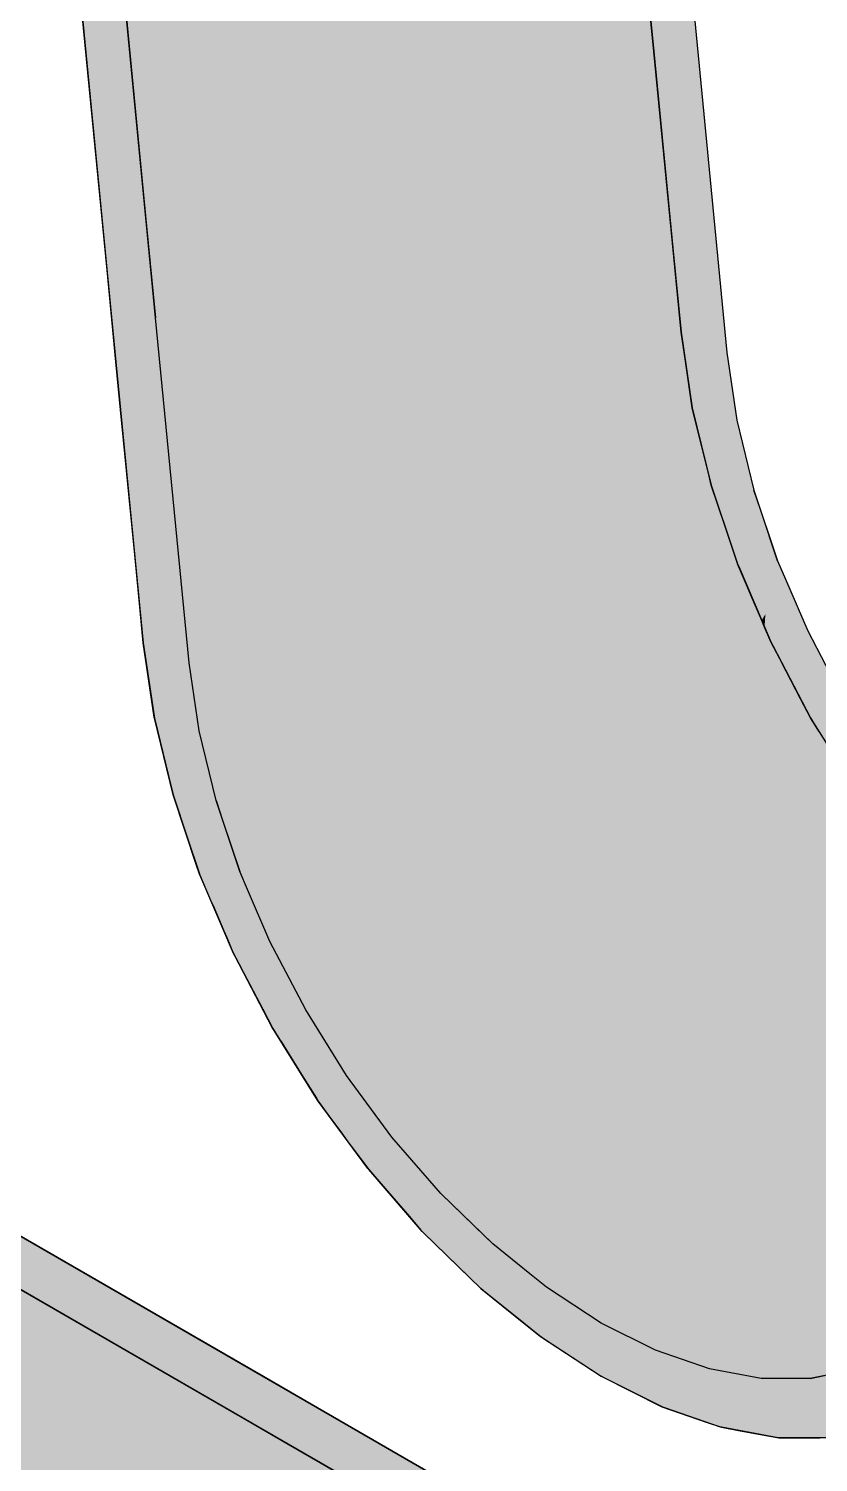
# Model space of a CAD drawing. Extents: x 0 to 2378, y 0 to 1682.
# Drawn here: x 1658.2 to 1694.6, y 1061.8 to 1127.8 of the extents above; entities that cross this region are included whole.
import ezdxf

# ---------------------------------------------------------------- set-up
doc = ezdxf.new("R2010")
doc.units = 0
doc.layers.add('SOMBRA', color=8, linetype='CONTINUOUS')
doc.layers.add('VISIBLE', color=7, linetype='CONTINUOUS')

msp = doc.modelspace()

# ---------------------------------------------------------------- linework, layer by layer
at = {"layer": 'SOMBRA', "color": 253}
for points in [[(1665.5842, 1118.8376), (1684.8147, 1149.0689), (1686.5747, 1130.9565)], [(1665.5842, 1118.8376), (1668.1662, 1139.4569), (1684.8147, 1149.0689)], [(1687.9083, 1127.7585), (1685.2794, 1144.286), (1687.9407, 1127.7948)], [(1687.9083, 1127.7585), (1685.3293, 1143.7733), (1685.2794, 1144.286)], [(1686.9856, 1126.7283), (1685.3293, 1143.7733), (1687.9083, 1127.7585)], [(1661.826, 1116.6678), (1660.0659, 1134.7802), (1668.1662, 1139.4569)], [(1661.826, 1116.6678), (1668.1662, 1139.4569), (1665.5842, 1118.8376)], [(1664.9814, 1114.0242), (1686.5747, 1130.9565), (1686.9856, 1126.7283)], [(1664.9814, 1114.0242), (1665.5842, 1118.8376), (1686.5747, 1130.9565)], [(1687.9407, 1127.7948), (1688.6069, 1128.5387), (1690.3486, 1112.8741)], [(1688.6069, 1128.5387), (1688.781, 1128.733), (1690.3486, 1112.8741)], [(1688.781, 1128.733), (1688.8049, 1128.7597), (1690.3486, 1112.8741)], [(1688.4386, 1112.4779), (1686.9856, 1126.7283), (1687.9083, 1127.7585)], [(1687.9083, 1127.7585), (1687.9407, 1127.7948), (1690.3486, 1112.8741)], [(1688.4386, 1112.4779), (1687.9083, 1127.7585), (1690.8082, 1109.751)], [(1687.9083, 1127.7585), (1690.3486, 1112.8741), (1690.8082, 1109.751)], [(1664.6667, 1111.5108), (1686.9856, 1126.7283), (1687.2001, 1124.5205)], [(1664.6667, 1111.5108), (1664.9814, 1114.0242), (1686.9856, 1126.7283)], [(1688.4386, 1112.4779), (1688.2414, 1113.8049), (1686.9856, 1126.7283)], [(1663.6939, 1103.7426), (1687.2001, 1124.5205), (1687.8632, 1117.6967)], [(1663.6939, 1103.7426), (1664.6667, 1111.5108), (1687.2001, 1124.5205)], [(1661.826, 1116.6678), (1665.5842, 1118.8376), (1664.9814, 1114.0242)], [(1663.4927, 1099.5162), (1687.8632, 1117.6967), (1688.2414, 1113.8049)], [(1663.4927, 1099.5162), (1663.6939, 1103.7426), (1687.8632, 1117.6967)], [(1661.826, 1116.6678), (1664.9814, 1114.0242), (1662.2369, 1112.4396)], [(1662.4514, 1110.2318), (1662.2369, 1112.4396), (1664.9814, 1114.0242)], [(1662.4514, 1110.2318), (1664.9814, 1114.0242), (1664.6667, 1111.5108)], [(1664.0016, 1096.0909), (1663.4927, 1099.5162), (1688.2414, 1113.8049)], [(1664.0089, 1096.042), (1664.0016, 1096.0909), (1688.2414, 1113.8049)], [(1664.0089, 1096.042), (1688.2414, 1113.8049), (1688.7576, 1110.3307)], [(1688.8953, 1109.7651), (1688.7576, 1110.3307), (1688.4386, 1112.4779)], [(1688.8953, 1109.7651), (1688.4386, 1112.4779), (1690.8082, 1109.751)], [(1663.1145, 1103.4081), (1662.4514, 1110.2318), (1664.6667, 1111.5108)], [(1663.1145, 1103.4081), (1664.6667, 1111.5108), (1663.6939, 1103.7426)], [(1664.8664, 1092.5201), (1664.0089, 1096.042), (1688.7576, 1110.3307)], [(1664.8786, 1092.4698), (1664.8664, 1092.5201), (1688.7576, 1110.3307)], [(1664.8786, 1092.4698), (1688.7576, 1110.3307), (1689.6273, 1106.7585)], [(1689.5262, 1107.174), (1688.8953, 1109.7651), (1691.5931, 1106.5381)], [(1688.8953, 1109.7651), (1690.8082, 1109.751), (1691.5931, 1106.5381)], [(1692.6788, 1101.8085), (1689.6273, 1106.7585), (1689.5262, 1107.174)], [(1692.6788, 1101.8085), (1689.5262, 1107.174), (1692.6821, 1103.2802)], [(1689.5262, 1107.174), (1691.5931, 1106.5381), (1692.6821, 1103.2802)], [(1692.6788, 1101.8085), (1690.2638, 1104.8567), (1689.6273, 1106.7585)], [(1692.3423, 1101.2231), (1690.832, 1103.1589), (1690.2638, 1104.8567)], [(1692.3423, 1101.2231), (1690.2638, 1104.8567), (1692.6788, 1101.8085)], [(1663.1145, 1103.4081), (1663.6939, 1103.7426), (1663.3494, 1100.991)], [(1663.4927, 1099.5162), (1663.3494, 1100.991), (1663.6939, 1103.7426)], [(1692.1596, 1100.9054), (1690.8365, 1103.1455), (1690.832, 1103.1589)], [(1692.1596, 1100.9054), (1690.832, 1103.1589), (1692.3423, 1101.2231)], [(1692.1596, 1100.9054), (1691.3431, 1101.9608), (1690.8365, 1103.1455)], [(1692.6788, 1101.8085), (1692.6821, 1103.2802), (1693.0426, 1102.4412)], [(1692.6788, 1101.8085), (1693.0426, 1102.4412), (1694.068, 1100.0551)], [(1692.1214, 1100.8388), (1691.4525, 1101.7049), (1691.3431, 1101.9608)], [(1692.1214, 1100.8388), (1691.3431, 1101.9608), (1692.1596, 1100.9054)], [(1691.9502, 1100.541), (1691.4525, 1101.7049), (1692.1214, 1100.8388)], [(1692.3423, 1101.2231), (1692.6788, 1101.8085), (1694.068, 1100.0551)], [(1692.0809, 1100.2353), (1691.9502, 1100.541), (1692.1214, 1100.8388)], [(1692.0809, 1100.2353), (1692.1214, 1100.8388), (1699.6824, 1091.0491)], [(1692.1214, 1100.8388), (1692.1596, 1100.9054), (1697.5964, 1093.8783)], [(1692.1214, 1100.8388), (1697.5964, 1093.8783), (1699.6824, 1091.0491)], [(1692.1596, 1100.9054), (1692.3423, 1101.2231), (1695.7155, 1096.8993)], [(1692.1596, 1100.9054), (1695.7155, 1096.8993), (1697.5964, 1093.8783)], [(1692.3423, 1101.2231), (1694.068, 1100.0551), (1695.7155, 1096.8993)], [(1694.068, 1100.0551), (1669.3192, 1085.7664), (1670.9668, 1082.6106)], [(1695.7155, 1096.8993), (1694.068, 1100.0551), (1670.9668, 1082.6106)], [(1692.7801, 1098.7735), (1692.3709, 1099.557), (1692.0809, 1100.2353)], [(1692.7801, 1098.7735), (1692.0809, 1100.2353), (1699.6824, 1091.0491)], [(1692.862, 1098.6168), (1692.7801, 1098.7735), (1699.6824, 1091.0491)], [(1693.7387, 1096.9379), (1692.862, 1098.6168), (1701.9381, 1088.4486)], [(1692.862, 1098.6168), (1699.6824, 1091.0491), (1701.9381, 1088.4486)], [(1695.7155, 1096.8993), (1670.9668, 1082.6106), (1672.8477, 1079.5896)], [(1697.5964, 1093.8783), (1695.7155, 1096.8993), (1672.8477, 1079.5896)], [(1694.5298, 1095.5251), (1694.2023, 1096.0502), (1693.7387, 1096.9379)], [(1694.5298, 1095.5251), (1693.7387, 1096.9379), (1701.9381, 1088.4486)], [(1694.5808, 1095.4434), (1694.5298, 1095.5251), (1701.9381, 1088.4486)], [(1697.5964, 1093.8783), (1672.8477, 1079.5896), (1674.9337, 1076.7604)], [(1699.6824, 1091.0491), (1697.5964, 1093.8783), (1674.9337, 1076.7604)], [(1699.6824, 1091.0491), (1674.9337, 1076.7604), (1677.1893, 1074.1599)], [(1701.9381, 1088.4486), (1699.6824, 1091.0491), (1677.1893, 1074.1599)], [(1644.8582, 1079.6888), (1670.6191, 1063.4365), (1644.0829, 1078.8231)], [(1644.8582, 1079.6888), (1671.2144, 1064.4721), (1670.6191, 1063.4365)], [(1643.7934, 1078.4999), (1670.178, 1062.6692), (1643.449, 1078.1153)], [(1644.0829, 1078.8231), (1670.4535, 1063.1484), (1643.7934, 1078.4999)], [(1643.7934, 1078.4999), (1670.4535, 1063.1484), (1670.178, 1062.6692)], [(1644.0829, 1078.8231), (1670.6191, 1063.4365), (1670.4535, 1063.1484)], [(1643.4207, 1078.0837), (1670.1572, 1062.633), (1643.4122, 1078.0742)], [(1643.449, 1078.1153), (1670.162, 1062.6414), (1643.4207, 1078.0837)], [(1643.4207, 1078.0837), (1670.162, 1062.6414), (1670.1572, 1062.633)], [(1643.449, 1078.1153), (1670.178, 1062.6692), (1670.162, 1062.6414)], [(1671.2144, 1064.4721), (1693.8863, 1049.9455), (1670.6191, 1063.4365)], [(1671.2144, 1064.4721), (1694.3036, 1051.1415), (1693.8863, 1049.9455)], [(1670.4535, 1063.1484), (1693.6026, 1049.1325), (1670.178, 1062.6692)], [(1670.6191, 1063.4365), (1693.802, 1049.7038), (1670.4535, 1063.1484)], [(1670.4535, 1063.1484), (1693.802, 1049.7038), (1693.6026, 1049.1325)], [(1670.6191, 1063.4365), (1693.8863, 1049.9455), (1693.802, 1049.7038)], [(1670.162, 1062.6414), (1693.5922, 1049.1027), (1670.1572, 1062.633)], [(1670.178, 1062.6692), (1693.5947, 1049.1096), (1670.162, 1062.6414)], [(1670.162, 1062.6414), (1693.5947, 1049.1096), (1693.5922, 1049.1027)], [(1670.178, 1062.6692), (1693.6026, 1049.1325), (1693.5947, 1049.1096)]]:
    msp.add_solid(points, dxfattribs=at)
at = {"layer": 'SOMBRA', "color": 252}
for points in [[(1661.9542, 1136.1024), (1668.3978, 1121.4322), (1670.8214, 1141.2219)], [(1688.3951, 1132.9776), (1670.8214, 1141.2219), (1668.3978, 1121.4322)], [(1660.0659, 1134.7802), (1663.8582, 1114.25), (1661.4665, 1135.7609)], [(1661.4665, 1135.7609), (1664.0323, 1114.4443), (1661.8955, 1136.0613)], [(1661.4665, 1135.7609), (1663.8582, 1114.25), (1664.0323, 1114.4443)], [(1661.8955, 1136.0613), (1664.0562, 1114.471), (1661.9542, 1136.1024)], [(1661.8955, 1136.0613), (1664.0323, 1114.4443), (1664.0562, 1114.471)], [(1661.9542, 1136.1024), (1663.6463, 1118.6889), (1668.3978, 1121.4322)], [(1660.0659, 1134.7802), (1663.192, 1113.5061), (1663.8582, 1114.25)], [(1660.0659, 1134.7802), (1660.5307, 1129.9973), (1663.192, 1113.5061)], [(1688.8049, 1128.7597), (1688.3951, 1132.9776), (1668.3978, 1121.4322)], [(1660.5805, 1129.4846), (1663.192, 1113.5061), (1660.5307, 1129.9973)], [(1662.2369, 1112.4396), (1663.1595, 1113.4699), (1660.5805, 1129.4846)], [(1660.5805, 1129.4846), (1663.1595, 1113.4699), (1663.192, 1113.5061)], [(1690.3486, 1112.8741), (1688.8049, 1128.7597), (1667.8108, 1116.6388)], [(1688.8049, 1128.7597), (1668.3978, 1121.4322), (1667.8108, 1116.6388)], [(1663.6463, 1118.6889), (1667.8108, 1116.6388), (1668.3978, 1121.4322)], [(1663.6463, 1118.6889), (1664.0562, 1114.471), (1667.8108, 1116.6388)], [(1664.0562, 1114.471), (1665.5999, 1098.5854), (1667.8108, 1116.6388)], [(1690.3486, 1112.8741), (1667.8108, 1116.6388), (1665.5999, 1098.5854)], [(1663.192, 1113.5061), (1665.5999, 1098.5854), (1663.8582, 1114.25)], [(1663.8582, 1114.25), (1665.5999, 1098.5854), (1664.0323, 1114.4443)], [(1664.0323, 1114.4443), (1665.5999, 1098.5854), (1664.0562, 1114.471)], [(1662.2369, 1112.4396), (1666.0595, 1095.4623), (1663.1595, 1113.4699)], [(1663.1595, 1113.4699), (1665.5999, 1098.5854), (1663.192, 1113.5061)], [(1663.1595, 1113.4699), (1666.0595, 1095.4623), (1665.5999, 1098.5854)], [(1690.3486, 1112.8741), (1665.5999, 1098.5854), (1666.0595, 1095.4623)], [(1690.8082, 1109.751), (1690.3486, 1112.8741), (1666.0595, 1095.4623)], [(1662.2369, 1112.4396), (1663.4927, 1099.5162), (1663.6898, 1098.1892)], [(1662.2369, 1112.4396), (1663.6898, 1098.1892), (1666.0595, 1095.4623)], [(1690.8082, 1109.751), (1666.0595, 1095.4623), (1666.8444, 1092.2494)], [(1691.5931, 1106.5381), (1690.8082, 1109.751), (1666.8444, 1092.2494)], [(1668.4407, 1090.7036), (1664.8786, 1092.4698), (1689.6273, 1106.7585)], [(1668.4407, 1090.7036), (1689.6273, 1106.7585), (1690.6995, 1103.5548)], [(1691.5931, 1106.5381), (1666.8444, 1092.2494), (1667.1449, 1091.3502)], [(1691.5931, 1106.5381), (1667.1449, 1091.3502), (1685.0629, 1101.6952)], [(1691.8937, 1105.6389), (1691.5931, 1106.5381), (1685.0629, 1101.6952)], [(1692.6821, 1103.2802), (1691.8937, 1105.6389), (1685.0629, 1101.6952)], [(1666.0878, 1088.8568), (1690.6995, 1103.5548), (1690.8365, 1103.1455)], [(1666.0878, 1088.8568), (1668.4407, 1090.7036), (1690.6995, 1103.5548)], [(1689.2912, 1101.9599), (1666.0878, 1088.8568), (1690.8365, 1103.1455)], [(1686.6045, 1098.7242), (1692.6821, 1103.2802), (1667.9333, 1088.9915)], [(1692.6821, 1103.2802), (1685.0629, 1101.6952), (1667.9333, 1088.9915)], [(1673.7312, 1090.0223), (1690.9371, 1102.9102), (1691.9502, 1100.541)], [(1673.7312, 1090.0223), (1689.2912, 1101.9599), (1690.9371, 1102.9102)], [(1693.0426, 1102.4412), (1692.6821, 1103.2802), (1686.6045, 1098.7242)], [(1689.2912, 1101.9599), (1690.8365, 1103.1455), (1690.9371, 1102.9102)], [(1694.068, 1100.0551), (1693.0426, 1102.4412), (1686.6045, 1098.7242)], [(1689.2912, 1101.9599), (1666.1884, 1088.6215), (1666.0878, 1088.8568)], [(1689.2912, 1101.9599), (1667.2014, 1086.2523), (1666.1884, 1088.6215)], [(1667.1449, 1091.3502), (1667.9333, 1088.9915), (1685.0629, 1101.6952)], [(1689.2912, 1101.9599), (1673.7312, 1090.0223), (1667.2014, 1086.2523)], [(1667.6222, 1085.2683), (1691.9502, 1100.541), (1692.3709, 1099.557)], [(1667.6222, 1085.2683), (1673.7312, 1090.0223), (1691.9502, 1100.541)], [(1694.068, 1100.0551), (1686.6045, 1098.7242), (1669.3192, 1085.7664)], [(1691.0609, 1098.5437), (1667.6222, 1085.2683), (1692.3709, 1099.557)], [(1669.4536, 1081.7615), (1692.474, 1099.3596), (1694.2023, 1096.0502)], [(1669.4536, 1081.7615), (1691.0609, 1098.5437), (1692.474, 1099.3596)], [(1691.0609, 1098.5437), (1692.3709, 1099.557), (1692.474, 1099.3596)], [(1686.6045, 1098.7242), (1667.9333, 1088.9915), (1668.2939, 1088.1525)], [(1686.6045, 1098.7242), (1668.2939, 1088.1525), (1669.3192, 1085.7664)], [(1664.0089, 1096.042), (1666.0595, 1095.4623), (1663.6898, 1098.1892)], [(1691.0609, 1098.5437), (1667.7253, 1085.0709), (1667.6222, 1085.2683)], [(1691.0609, 1098.5437), (1669.4278, 1081.8109), (1667.7253, 1085.0709)], [(1669.4536, 1081.7615), (1669.4278, 1081.8109), (1691.0609, 1098.5437)], [(1664.0089, 1096.042), (1664.1466, 1095.4764), (1666.8444, 1092.2494)], [(1664.0089, 1096.042), (1666.8444, 1092.2494), (1666.0595, 1095.4623)], [(1692.686, 1094.8739), (1669.4536, 1081.7615), (1694.2023, 1096.0502)], [(1692.686, 1094.8739), (1694.2023, 1096.0502), (1694.3403, 1095.829)], [(1664.7775, 1092.8853), (1666.8444, 1092.2494), (1664.1466, 1095.4764)], [(1671.5466, 1078.4057), (1694.3403, 1095.829), (1696.2954, 1092.6944)], [(1671.5466, 1078.4057), (1692.686, 1094.8739), (1694.3403, 1095.829)], [(1692.686, 1094.8739), (1669.5915, 1081.5403), (1669.4536, 1081.7615)], [(1692.686, 1094.8739), (1671.5172, 1078.4529), (1669.5915, 1081.5403)], [(1671.5466, 1078.4057), (1671.5172, 1078.4529), (1692.686, 1094.8739)], [(1664.8786, 1092.4698), (1667.9333, 1088.9915), (1664.7775, 1092.8853)], [(1664.7775, 1092.8853), (1667.9333, 1088.9915), (1666.8444, 1092.2494)], [(1668.4407, 1090.7036), (1665.9508, 1089.2661), (1664.8786, 1092.4698)], [(1664.8786, 1092.4698), (1665.5151, 1090.568), (1667.9301, 1087.5198)], [(1664.8786, 1092.4698), (1667.9301, 1087.5198), (1668.2939, 1088.1525)], [(1664.8786, 1092.4698), (1668.2939, 1088.1525), (1667.9333, 1088.9915)], [(1673.8333, 1075.3064), (1671.5466, 1078.4057), (1696.2954, 1092.6944)], [(1673.8659, 1075.2622), (1673.8333, 1075.3064), (1696.2954, 1092.6944)], [(1673.8659, 1075.2622), (1696.2954, 1092.6944), (1698.6147, 1089.5508)], [(1666.0833, 1088.8702), (1667.9301, 1087.5198), (1665.5151, 1090.568)], [(1668.4407, 1090.7036), (1666.0707, 1088.9077), (1665.9508, 1089.2661)], [(1666.0878, 1088.8568), (1666.0707, 1088.9077), (1668.4407, 1090.7036)], [(1667.2014, 1086.2523), (1673.7312, 1090.0223), (1667.6006, 1085.3189)], [(1667.6222, 1085.2683), (1667.6006, 1085.3189), (1673.7312, 1090.0223)], [(1676.3338, 1072.4125), (1673.8659, 1075.2622), (1698.6147, 1089.5508)], [(1676.3691, 1072.3718), (1676.3338, 1072.4125), (1698.6147, 1089.5508)], [(1676.3691, 1072.3718), (1698.6147, 1089.5508), (1701.1178, 1086.6604)], [(1666.0878, 1088.8568), (1667.5935, 1086.9344), (1666.0833, 1088.8702)], [(1666.0833, 1088.8702), (1667.5935, 1086.9344), (1667.9301, 1087.5198)], [(1666.0878, 1088.8568), (1666.5944, 1087.6721), (1667.4109, 1086.6167)], [(1666.0878, 1088.8568), (1667.4109, 1086.6167), (1667.5935, 1086.9344)], [(1667.9301, 1087.5198), (1669.3192, 1085.7664), (1668.2939, 1088.1525)], [(1666.7038, 1087.4162), (1667.4109, 1086.6167), (1666.5944, 1087.6721)], [(1667.5935, 1086.9344), (1669.3192, 1085.7664), (1667.9301, 1087.5198)], [(1667.2014, 1086.2523), (1667.3726, 1086.5502), (1666.7038, 1087.4162)], [(1666.7038, 1087.4162), (1667.3726, 1086.5502), (1667.4109, 1086.6167)], [(1667.4109, 1086.6167), (1670.9668, 1082.6106), (1667.5935, 1086.9344)], [(1667.5935, 1086.9344), (1670.9668, 1082.6106), (1669.3192, 1085.7664)], [(1667.2014, 1086.2523), (1674.9337, 1076.7604), (1667.3726, 1086.5502)], [(1667.2014, 1086.2523), (1667.3322, 1085.9466), (1674.9337, 1076.7604)], [(1667.3726, 1086.5502), (1672.8477, 1079.5896), (1667.4109, 1086.6167)], [(1667.3726, 1086.5502), (1674.9337, 1076.7604), (1672.8477, 1079.5896)], [(1667.4109, 1086.6167), (1672.8477, 1079.5896), (1670.9668, 1082.6106)], [(1682.6163, 1072.594), (1676.3691, 1072.3718), (1701.1178, 1086.6604)], [(1682.6163, 1072.594), (1701.1178, 1086.6604), (1703.3031, 1084.5375)], [(1667.6222, 1085.2683), (1674.9337, 1076.7604), (1667.3322, 1085.9466)], [(1667.6222, 1085.2683), (1668.0314, 1084.4848), (1674.9337, 1076.7604)], [(1668.1132, 1084.3281), (1674.9337, 1076.7604), (1668.0314, 1084.4848)], [(1668.99, 1082.6492), (1677.1893, 1074.1599), (1668.1132, 1084.3281)], [(1668.1132, 1084.3281), (1677.1893, 1074.1599), (1674.9337, 1076.7604)], [(1679.0207, 1069.7957), (1703.3031, 1084.5375), (1703.7695, 1084.0844)], [(1679.0207, 1069.7957), (1682.6163, 1072.594), (1703.3031, 1084.5375)], [(1702.6773, 1083.268), (1679.0207, 1069.7957), (1703.7695, 1084.0844)], [(1690.8776, 1074.4474), (1703.9035, 1083.9759), (1705.3514, 1082.8039)], [(1690.8776, 1074.4474), (1702.6773, 1083.268), (1703.9035, 1083.9759)], [(1702.6773, 1083.268), (1679.1548, 1069.6872), (1679.0207, 1069.7957)], [(1702.6773, 1083.268), (1680.6027, 1068.5152), (1679.1548, 1069.6872)], [(1702.6773, 1083.268), (1690.8776, 1074.4474), (1680.6027, 1068.5152)], [(1669.4536, 1081.7615), (1677.1893, 1074.1599), (1668.99, 1082.6492)], [(1681.7643, 1067.5748), (1705.3514, 1082.8039), (1706.5131, 1081.8635)], [(1681.7643, 1067.5748), (1690.8776, 1074.4474), (1705.3514, 1082.8039)], [(1669.4536, 1081.7615), (1669.7811, 1081.2364), (1677.1893, 1074.1599)], [(1705.4902, 1081.1154), (1681.7643, 1067.5748), (1706.5131, 1081.8635)], [(1684.5574, 1065.75), (1705.4902, 1081.1154), (1706.6411, 1081.7799)], [(1684.5574, 1065.75), (1706.6411, 1081.7799), (1709.3061, 1080.0387)], [(1669.832, 1081.1547), (1677.1893, 1074.1599), (1669.7811, 1081.2364)], [(1670.7765, 1079.6404), (1679.5723, 1071.8451), (1669.832, 1081.1547)], [(1669.832, 1081.1547), (1679.5723, 1071.8451), (1677.1893, 1074.1599)], [(1705.4902, 1081.1154), (1681.8924, 1067.4912), (1681.7643, 1067.5748)], [(1705.4902, 1081.1154), (1684.5181, 1065.7757), (1681.8924, 1067.4912)], [(1684.5574, 1065.75), (1684.5181, 1065.7757), (1705.4902, 1081.1154)], [(1671.4578, 1078.5481), (1679.5723, 1071.8451), (1670.7765, 1079.6404)], [(1707.9528, 1079.0745), (1684.5574, 1065.75), (1709.3061, 1080.0387)], [(1687.3505, 1064.3497), (1707.9528, 1079.0745), (1709.4756, 1079.9537)], [(1687.3505, 1064.3497), (1709.4756, 1079.9537), (1712.0992, 1078.6384)], [(1707.9528, 1079.0745), (1684.7268, 1065.665), (1684.5574, 1065.75)], [(1707.9528, 1079.0745), (1687.3111, 1064.3694), (1684.7268, 1065.665)], [(1687.3505, 1064.3497), (1687.3111, 1064.3694), (1707.9528, 1079.0745)], [(1671.5466, 1078.4057), (1679.5723, 1071.8451), (1671.4578, 1078.5481)], [(1671.5466, 1078.4057), (1672.1136, 1077.6372), (1679.5723, 1071.8451)], [(1710.926, 1077.8282), (1687.3505, 1064.3497), (1712.0992, 1078.6384)], [(1690.094, 1063.4025), (1710.926, 1077.8282), (1712.2432, 1078.5887)], [(1690.094, 1063.4025), (1712.2432, 1078.5887), (1714.8428, 1077.6912)], [(1643.4122, 1078.0742), (1662.1847, 1060.55), (1636.0978, 1073.8512)], [(1643.4122, 1078.0742), (1667.9748, 1063.893), (1662.1847, 1060.55)], [(1672.5798, 1077.0053), (1679.5723, 1071.8451), (1672.1136, 1077.6372)], [(1710.926, 1077.8282), (1687.4944, 1064.3), (1687.3505, 1064.3497)], [(1710.926, 1077.8282), (1690.0554, 1063.4159), (1687.4944, 1064.3)], [(1690.094, 1063.4025), (1690.0554, 1063.4159), (1710.926, 1077.8282)], [(1692.7084, 1062.9236), (1690.094, 1063.4025), (1714.8428, 1077.6912)], [(1692.7457, 1062.9167), (1692.7084, 1062.9236), (1714.8428, 1077.6912)], [(1692.7457, 1062.9167), (1714.8428, 1077.6912), (1717.4944, 1077.2054)], [(1672.8827, 1076.5948), (1679.5723, 1071.8451), (1672.5798, 1077.0053)], [(1703.2179, 1068.0499), (1692.7457, 1062.9167), (1717.4944, 1077.2054)], [(1673.0656, 1076.347), (1679.5723, 1071.8451), (1672.8827, 1076.5948)], [(1673.8659, 1075.2622), (1679.5723, 1071.8451), (1673.0656, 1076.347)], [(1673.8659, 1075.2622), (1674.6209, 1074.3904), (1679.5723, 1071.8451)], [(1674.6209, 1074.3904), (1675.7377, 1073.1008), (1681.2162, 1070.2735)], [(1674.6209, 1074.3904), (1681.2823, 1070.4629), (1679.5723, 1071.8451)], [(1674.6209, 1074.3904), (1681.2162, 1070.2735), (1681.2823, 1070.4629)], [(1680.6027, 1068.5152), (1690.8776, 1074.4474), (1681.7257, 1067.6061)], [(1681.7643, 1067.5748), (1681.7257, 1067.6061), (1690.8776, 1074.4474)], [(1643.2261, 1049.6043), (1636.0978, 1073.8512), (1662.1847, 1060.55)], [(1681.2162, 1070.2735), (1675.7377, 1073.1008), (1676.273, 1072.4827)], [(1676.3691, 1072.3718), (1681.1138, 1069.9799), (1676.273, 1072.4827)], [(1681.2162, 1070.2735), (1676.273, 1072.4827), (1681.1138, 1069.9799)], [(1682.6163, 1072.594), (1678.5543, 1070.2488), (1676.3691, 1072.3718)], [(1676.3691, 1072.3718), (1679.0207, 1069.7957), (1680.6027, 1068.5152)], [(1676.3691, 1072.3718), (1680.6027, 1068.5152), (1681.1138, 1069.9799)], [(1682.6163, 1072.594), (1678.9834, 1069.832), (1678.5543, 1070.2488)], [(1679.0207, 1069.7957), (1678.9834, 1069.832), (1682.6163, 1072.594)], [(1681.2162, 1070.2735), (1682.0472, 1069.8447), (1681.2823, 1070.4629)], [(1681.1138, 1069.9799), (1680.6027, 1068.5152), (1681.7643, 1067.5748)], [(1681.2162, 1070.2735), (1681.1138, 1069.9799), (1684.5574, 1068.1995)], [(1681.1138, 1069.9799), (1681.7643, 1067.5748), (1684.5574, 1065.75)], [(1681.1138, 1069.9799), (1684.5574, 1065.75), (1687.3505, 1064.3497)], [(1681.1138, 1069.9799), (1689.4446, 1063.6267), (1684.5574, 1068.1995)], [(1681.1138, 1069.9799), (1687.3505, 1064.3497), (1689.4446, 1063.6267)], [(1681.2162, 1070.2735), (1684.5574, 1068.1995), (1682.0472, 1069.8447)], [(1689.4446, 1063.6267), (1687.0676, 1066.9461), (1684.5574, 1068.1995)], [(1703.2179, 1068.0499), (1694.327, 1062.9167), (1692.7457, 1062.9167)], [(1703.2179, 1068.0499), (1695.2136, 1062.9167), (1694.327, 1062.9167)], [(1689.4446, 1063.6267), (1690.9557, 1063.2447), (1687.0676, 1066.9461)], [(1690.9557, 1063.2447), (1689.5425, 1066.0888), (1687.0676, 1066.9461)], [(1690.9557, 1063.2447), (1692.7951, 1062.9167), (1689.5425, 1066.0888)], [(1692.7951, 1062.9167), (1691.9254, 1065.652), (1689.5425, 1066.0888)], [(1696.5486, 1063.1775), (1696.2671, 1066.0684), (1694.1811, 1065.6479)], [(1692.7951, 1062.9167), (1694.6454, 1062.9167), (1691.9254, 1065.652)], [(1694.6454, 1062.9167), (1694.1811, 1065.6479), (1691.9254, 1065.652)], [(1694.6454, 1062.9167), (1696.5486, 1063.1775), (1694.1811, 1065.6479)], [(1667.9748, 1063.893), (1664.5025, 1059.3682), (1662.1847, 1060.55)], [(1667.9748, 1063.893), (1670.1572, 1062.633), (1664.5025, 1059.3682)], [(1689.4446, 1063.6267), (1690.094, 1063.4025), (1690.9557, 1063.2447)], [(1690.9557, 1063.2447), (1692.7457, 1062.9167), (1692.7951, 1062.9167)], [(1670.1572, 1062.633), (1687.0544, 1047.8695), (1664.5025, 1059.3682)], [(1670.1572, 1062.633), (1691.3913, 1050.3734), (1687.0544, 1047.8695)]]:
    msp.add_solid(points, dxfattribs=at)
at = {"layer": 'SOMBRA', "color": 254}
for points in [[(1701.9381, 1088.4486), (1677.1893, 1074.1599), (1679.2276, 1072.1799)], [(1701.9381, 1088.4486), (1679.2276, 1072.1799), (1682.8073, 1074.2467)], [(1703.9764, 1086.4686), (1701.9381, 1088.4486), (1682.8073, 1074.2467)], [(1704.321, 1086.1338), (1703.9764, 1086.4686), (1682.8073, 1074.2467)], [(1688.9309, 1074.8789), (1704.321, 1086.1338), (1679.5723, 1071.8451)], [(1704.321, 1086.1338), (1682.8073, 1074.2467), (1679.5723, 1071.8451)], [(1706.031, 1084.7516), (1704.321, 1086.1338), (1688.9309, 1074.8789)], [(1706.7959, 1084.1334), (1706.031, 1084.7516), (1688.9309, 1074.8789)], [(1706.7959, 1084.1334), (1688.9309, 1074.8789), (1682.0472, 1069.8447)], [(1706.7959, 1084.1334), (1682.0472, 1069.8447), (1684.5574, 1068.1995)], [(1709.3061, 1082.4881), (1706.7959, 1084.1334), (1684.5574, 1068.1995)], [(1709.3061, 1082.4881), (1684.5574, 1068.1995), (1687.0676, 1066.9461)], [(1711.8164, 1081.2348), (1709.3061, 1082.4881), (1687.0676, 1066.9461)], [(1711.8164, 1081.2348), (1687.0676, 1066.9461), (1689.5425, 1066.0888)], [(1714.2912, 1080.3775), (1711.8164, 1081.2348), (1689.5425, 1066.0888)], [(1714.2912, 1080.3775), (1689.5425, 1066.0888), (1691.9254, 1065.652)], [(1716.6742, 1079.9407), (1714.2912, 1080.3775), (1691.9254, 1065.652)], [(1637.5303, 1075.4581), (1669.0294, 1065.7336), (1644.8582, 1079.6888)], [(1716.6742, 1079.9407), (1691.9254, 1065.652), (1694.1811, 1065.6479)], [(1718.9299, 1079.9366), (1716.6742, 1079.9407), (1694.1811, 1065.6479)], [(1718.9299, 1079.9366), (1694.1811, 1065.6479), (1694.8468, 1065.7821)], [(1637.5303, 1075.4581), (1663.223, 1062.3812), (1669.0294, 1065.7336)], [(1644.2807, 1051.4449), (1663.223, 1062.3812), (1637.5303, 1075.4581)], [(1688.9309, 1074.8789), (1679.5723, 1071.8451), (1681.2823, 1070.4629)], [(1688.9309, 1074.8789), (1681.2823, 1070.4629), (1682.0472, 1069.8447)], [(1679.2276, 1072.1799), (1679.5723, 1071.8451), (1682.8073, 1074.2467)], [(1663.223, 1062.3812), (1671.2144, 1064.4721), (1669.0294, 1065.7336)], [(1663.223, 1062.3812), (1665.5455, 1061.1991), (1671.2144, 1064.4721)], [(1665.5455, 1061.1991), (1692.1023, 1052.4125), (1671.2144, 1064.4721)], [(1644.2807, 1051.4449), (1665.5455, 1061.1991), (1663.223, 1062.3812)]]:
    msp.add_solid(points, dxfattribs=at)
at = {"layer": 'VISIBLE'}
for p, q in [((1686.9856, 1126.7283), (1685.3293, 1143.7733)), ((1664.0562, 1114.471), (1661.9542, 1136.1024)), ((1661.9542, 1136.1024), (1663.6463, 1118.6889)), ((1661.826, 1116.6678), (1660.0659, 1134.7802)), ((1686.5747, 1130.9565), (1686.9856, 1126.7283)), ((1660.5805, 1129.4846), (1662.2369, 1112.4396)), ((1688.8049, 1128.7597), (1690.3486, 1112.8741)), ((1688.2414, 1113.8049), (1686.9856, 1126.7283)), ((1686.9856, 1126.7283), (1687.2001, 1124.5205)), ((1687.2001, 1124.5205), (1687.8632, 1117.6967)), ((1663.6463, 1118.6889), (1664.0562, 1114.471)), ((1687.8632, 1117.6967), (1688.2414, 1113.8049)), ((1662.2369, 1112.4396), (1661.826, 1116.6678)), ((1665.5999, 1098.5854), (1664.0562, 1114.471)), ((1688.4386, 1112.4779), (1688.2414, 1113.8049)), ((1688.2414, 1113.8049), (1688.7576, 1110.3307)), ((1690.3486, 1112.8741), (1690.8082, 1109.751)), ((1662.2369, 1112.4396), (1663.4927, 1099.5162)), ((1662.4514, 1110.2318), (1662.2369, 1112.4396)), ((1688.7576, 1110.3307), (1688.4386, 1112.4779)), ((1663.1145, 1103.4081), (1662.4514, 1110.2318)), ((1688.8953, 1109.7651), (1688.7576, 1110.3307)), ((1688.7576, 1110.3307), (1689.6273, 1106.7585)), ((1689.5262, 1107.174), (1688.8953, 1109.7651)), ((1690.8082, 1109.751), (1691.5931, 1106.5381)), ((1689.6273, 1106.7585), (1689.5262, 1107.174)), ((1690.2638, 1104.8567), (1689.6273, 1106.7585)), ((1689.6273, 1106.7585), (1690.6995, 1103.5548)), ((1691.5931, 1106.5381), (1692.6821, 1103.2802)), ((1691.8937, 1105.6389), (1691.5931, 1106.5381)), ((1692.6821, 1103.2802), (1691.8937, 1105.6389)), ((1690.832, 1103.1589), (1690.2638, 1104.8567)), ((1663.3494, 1100.991), (1663.1145, 1103.4081)), ((1690.6995, 1103.5548), (1690.8365, 1103.1455)), ((1690.8365, 1103.1455), (1690.832, 1103.1589)), ((1691.3431, 1101.9608), (1690.8365, 1103.1455)), ((1690.8365, 1103.1455), (1690.9371, 1102.9102)), ((1690.9371, 1102.9102), (1691.9502, 1100.541)), ((1692.6821, 1103.2802), (1693.0426, 1102.4412)), ((1693.0426, 1102.4412), (1694.068, 1100.0551)), ((1691.4525, 1101.7049), (1691.3431, 1101.9608)), ((1691.9502, 1100.541), (1691.4525, 1101.7049)), ((1663.4927, 1099.5162), (1663.3494, 1100.991)), ((1692.0809, 1100.2353), (1691.9502, 1100.541)), ((1691.9502, 1100.541), (1692.3709, 1099.557)), ((1692.3709, 1099.557), (1692.0809, 1100.2353)), ((1694.068, 1100.0551), (1695.7155, 1096.8993)), ((1663.4927, 1099.5162), (1663.6898, 1098.1892)), ((1664.0016, 1096.0909), (1663.4927, 1099.5162)), ((1692.7801, 1098.7735), (1692.3709, 1099.557)), ((1692.3709, 1099.557), (1692.474, 1099.3596)), ((1692.474, 1099.3596), (1694.2023, 1096.0502)), ((1692.862, 1098.6168), (1692.7801, 1098.7735)), ((1663.6898, 1098.1892), (1664.0089, 1096.042)), ((1666.0595, 1095.4623), (1665.5999, 1098.5854)), ((1693.7387, 1096.9379), (1692.862, 1098.6168)), ((1694.2023, 1096.0502), (1693.7387, 1096.9379)), ((1664.0089, 1096.042), (1664.0016, 1096.0909)), ((1664.0089, 1096.042), (1664.1466, 1095.4764)), ((1664.8664, 1092.5201), (1664.0089, 1096.042)), ((1694.5298, 1095.5251), (1694.2023, 1096.0502)), ((1694.2023, 1096.0502), (1694.3403, 1095.829)), ((1664.1466, 1095.4764), (1664.7775, 1092.8853)), ((1666.8444, 1092.2494), (1666.0595, 1095.4623)), ((1694.3403, 1095.829), (1696.2954, 1092.6944)), ((1694.5808, 1095.4434), (1694.5298, 1095.5251)), ((1664.7775, 1092.8853), (1664.8786, 1092.4698)), ((1664.8786, 1092.4698), (1664.8664, 1092.5201)), ((1664.8786, 1092.4698), (1665.5151, 1090.568)), ((1665.9508, 1089.2661), (1664.8786, 1092.4698)), ((1667.9333, 1088.9915), (1666.8444, 1092.2494)), ((1666.8444, 1092.2494), (1667.1449, 1091.3502)), ((1667.1449, 1091.3502), (1667.9333, 1088.9915)), ((1665.5151, 1090.568), (1666.0833, 1088.8702)), ((1666.0707, 1088.9077), (1665.9508, 1089.2661)), ((1666.0878, 1088.8568), (1666.0707, 1088.9077)), ((1666.0833, 1088.8702), (1666.0878, 1088.8568)), ((1666.0878, 1088.8568), (1666.5944, 1087.6721)), ((1666.1884, 1088.6215), (1666.0878, 1088.8568)), ((1668.2939, 1088.1525), (1667.9333, 1088.9915)), ((1667.2014, 1086.2523), (1666.1884, 1088.6215)), ((1669.3192, 1085.7664), (1668.2939, 1088.1525)), ((1666.5944, 1087.6721), (1666.7038, 1087.4162)), ((1666.7038, 1087.4162), (1667.2014, 1086.2523)), ((1667.2014, 1086.2523), (1667.3322, 1085.9466)), ((1667.6006, 1085.3189), (1667.2014, 1086.2523)), ((1667.3322, 1085.9466), (1667.6222, 1085.2683)), ((1670.9668, 1082.6106), (1669.3192, 1085.7664)), ((1667.6222, 1085.2683), (1667.6006, 1085.3189)), ((1667.6222, 1085.2683), (1668.0314, 1084.4848)), ((1667.7253, 1085.0709), (1667.6222, 1085.2683)), ((1669.4278, 1081.8109), (1667.7253, 1085.0709)), ((1668.0314, 1084.4848), (1668.1132, 1084.3281)), ((1668.1132, 1084.3281), (1668.99, 1082.6492)), ((1668.99, 1082.6492), (1669.4536, 1081.7615)), ((1672.8477, 1079.5896), (1670.9668, 1082.6106)), ((1669.4536, 1081.7615), (1669.4278, 1081.8109)), ((1669.4536, 1081.7615), (1669.7811, 1081.2364)), ((1669.5915, 1081.5403), (1669.4536, 1081.7615)), ((1671.5172, 1078.4529), (1669.5915, 1081.5403)), ((1669.7811, 1081.2364), (1669.832, 1081.1547)), ((1669.832, 1081.1547), (1670.7765, 1079.6404)), ((1644.8582, 1079.6888), (1671.2144, 1064.4721)), ((1669.0294, 1065.7336), (1644.8582, 1079.6888)), ((1670.7765, 1079.6404), (1671.4578, 1078.5481)), ((1674.9337, 1076.7604), (1672.8477, 1079.5896)), ((1671.4578, 1078.5481), (1671.5466, 1078.4057)), ((1671.5466, 1078.4057), (1671.5172, 1078.4529)), ((1671.5466, 1078.4057), (1672.1136, 1077.6372)), ((1673.8333, 1075.3064), (1671.5466, 1078.4057)), ((1670.1572, 1062.633), (1643.4122, 1078.0742)), ((1643.4122, 1078.0742), (1667.9748, 1063.893)), ((1672.1136, 1077.6372), (1672.5798, 1077.0053)), ((1672.5798, 1077.0053), (1672.8827, 1076.5948)), ((1672.8827, 1076.5948), (1673.0656, 1076.347)), ((1673.0656, 1076.347), (1673.8659, 1075.2622)), ((1677.1893, 1074.1599), (1674.9337, 1076.7604)), ((1673.8659, 1075.2622), (1673.8333, 1075.3064)), ((1673.8659, 1075.2622), (1674.6209, 1074.3904)), ((1676.3338, 1072.4125), (1673.8659, 1075.2622)), ((1674.6209, 1074.3904), (1675.7377, 1073.1008)), ((1679.5723, 1071.8451), (1677.1893, 1074.1599)), ((1677.1893, 1074.1599), (1679.2276, 1072.1799)), ((1675.7377, 1073.1008), (1676.273, 1072.4827)), ((1676.273, 1072.4827), (1676.3691, 1072.3718)), ((1676.3691, 1072.3718), (1676.3338, 1072.4125)), ((1676.3691, 1072.3718), (1679.0207, 1069.7957)), ((1678.5543, 1070.2488), (1676.3691, 1072.3718)), ((1679.2276, 1072.1799), (1679.5723, 1071.8451)), ((1681.2823, 1070.4629), (1679.5723, 1071.8451)), ((1682.0472, 1069.8447), (1681.2823, 1070.4629)), ((1678.9834, 1069.832), (1678.5543, 1070.2488)), ((1679.0207, 1069.7957), (1678.9834, 1069.832)), ((1679.0207, 1069.7957), (1680.6027, 1068.5152)), ((1679.1548, 1069.6872), (1679.0207, 1069.7957)), ((1680.6027, 1068.5152), (1679.1548, 1069.6872)), ((1684.5574, 1068.1995), (1682.0472, 1069.8447)), ((1680.6027, 1068.5152), (1681.7643, 1067.5748)), ((1681.7257, 1067.6061), (1680.6027, 1068.5152)), ((1687.0676, 1066.9461), (1684.5574, 1068.1995)), ((1681.7643, 1067.5748), (1681.7257, 1067.6061)), ((1681.7643, 1067.5748), (1684.5574, 1065.75)), ((1681.8924, 1067.4912), (1681.7643, 1067.5748)), ((1684.5181, 1065.7757), (1681.8924, 1067.4912)), ((1689.5425, 1066.0888), (1687.0676, 1066.9461)), ((1671.2144, 1064.4721), (1669.0294, 1065.7336)), ((1684.5574, 1065.75), (1684.5181, 1065.7757)), ((1684.5574, 1065.75), (1687.3505, 1064.3497)), ((1684.7268, 1065.665), (1684.5574, 1065.75)), ((1691.9254, 1065.652), (1689.5425, 1066.0888)), ((1696.2671, 1066.0684), (1694.1811, 1065.6479)), ((1694.1811, 1065.6479), (1694.8468, 1065.7821)), ((1687.3111, 1064.3694), (1684.7268, 1065.665)), ((1694.1811, 1065.6479), (1691.9254, 1065.652)), ((1671.2144, 1064.4721), (1694.3036, 1051.1415)), ((1692.1023, 1052.4125), (1671.2144, 1064.4721)), ((1687.3505, 1064.3497), (1687.3111, 1064.3694)), ((1667.9748, 1063.893), (1670.1572, 1062.633)), ((1687.3505, 1064.3497), (1689.4446, 1063.6267)), ((1687.4944, 1064.3), (1687.3505, 1064.3497)), ((1690.0554, 1063.4159), (1687.4944, 1064.3)), ((1689.4446, 1063.6267), (1690.094, 1063.4025)), ((1690.094, 1063.4025), (1690.0554, 1063.4159)), ((1690.094, 1063.4025), (1690.9557, 1063.2447)), ((1692.7084, 1062.9236), (1690.094, 1063.4025)), ((1690.9557, 1063.2447), (1692.7457, 1062.9167)), ((1693.5922, 1049.1027), (1670.1572, 1062.633)), ((1670.1572, 1062.633), (1691.3913, 1050.3734)), ((1692.7457, 1062.9167), (1692.7084, 1062.9236)), ((1692.7457, 1062.9167), (1692.7951, 1062.9167)), ((1694.327, 1062.9167), (1692.7457, 1062.9167)), ((1692.7951, 1062.9167), (1694.6454, 1062.9167)), ((1695.2136, 1062.9167), (1694.327, 1062.9167))]:
    msp.add_line(p, q, dxfattribs=at)

doc.saveas('drawing.dxf')
